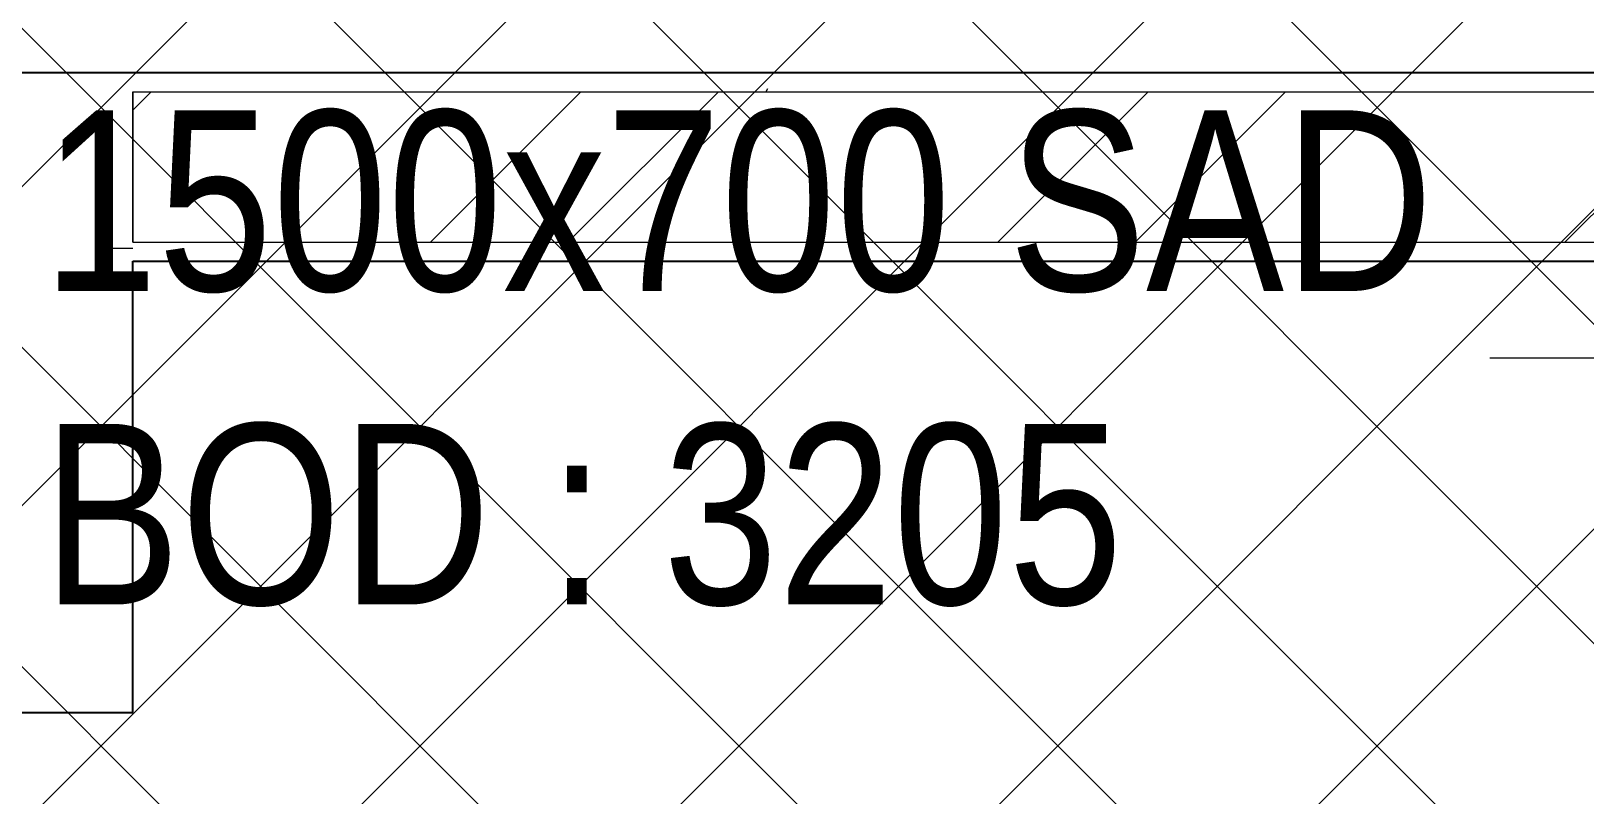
# Model space of a CAD drawing. Header units: inches. Extents: x -83664 to 20107, y -47222 to 19398.
# Drawn here: x -31483 to -29416, y -33949 to -32934 of the extents above; entities that cross this region are included whole.
import ezdxf

# ---------------------------------------------------------------- set-up
doc = ezdxf.new("R2010")
doc.units = ezdxf.units.IN
doc.header["$MEASUREMENT"] = 0
for name, color, linetype, lineweight in [('A-DETL-GENF', 7, 'Continuous', 9), ('A-WALL', 7, 'Continuous', 9), ('A-WALL-PATT', 7, 'Continuous', 25), ('M-HVAC-DUCT-IDEN', 7, 'Continuous', 18)]:
    doc.layers.add(name, color=color, linetype=linetype, lineweight=lineweight)
doc.styles.add('Arial Narrow_21', font='ARIALN.TTF', dxfattribs={"height": 240})
pattern_1 = [(0, (0, 0), (1219.2, 304.8), [50.292, -864.108, 50.292, -864.108, -4876.8]), (0, (0, 0), (1219.2, 304.8), [-1828.8, 50.292, -1778.508, 50.292, -864.108, -2133.6]), (0, (0, 0), (1219.2, 304.8), [-4572, 50.292, -559.308, 50.292, -1473.708]), (120, (457.2, 152.4), (-873.56454, 903.4582), [50.292, -864.108, 50.292, -864.108, -4876.8]), (120, (457.2, 152.4), (-873.56454, 903.4582), [-1828.8, 50.292, -1778.508, 50.292, -864.108, -2133.6]), (120, (457.2, 152.4), (-873.56454, 903.4582), [-4572, 50.292, -559.308, 50.292, -1473.708]), (240, (609.6, 762), (-345.63546, -1208.2582), [50.292, -864.108, 50.292, -864.108, -4876.8]), (240, (609.6, 762), (-345.63546, -1208.2582), [-1828.8, 50.292, -1778.508, 50.292, -864.108, -2133.6]), (240, (609.6, 762), (-345.63546, -1208.2582), [-4572, 50.292, -559.308, 50.292, -1473.708])]

# ---------------------------------------------------------------- blocks, each defined once
blk = doc.blocks.new('SMBZ_Hospital Arch Model_2026_01_29_rvt-1-FIRST FLOOR AC CONDITIONING LAYOUT - PART A')
at = {"layer": 'A-WALL-PATT', "lineweight": 9, "true_color": 0xbbbbbb}
h = blk.add_hatch(dxfattribs=at)
h.set_pattern_fill('FP_13', color=9, style=0, pattern_type=2)
h.set_pattern_definition(pattern_1)
h.paths.add_polyline_path([(120109.4, 64532.7), (120109.4, 65382.7), (119659.4, 65382.7), (119659.4, 64532.7)])
h = blk.add_hatch(dxfattribs=at)
h.set_pattern_fill('FP_13', color=9, style=0, pattern_type=2)
h.set_pattern_definition(pattern_1)
h.paths.add_polyline_path([(123509.3, 65357.7), (123509.3, 65382.7), (120109.4, 65382.7), (120109.4, 65357.7), (123421.1, 65357.7)])
h = blk.add_hatch(dxfattribs=at)
h.set_pattern_fill('FP_12', color=9, style=0, pattern_type=2)
h.set_pattern_definition([(45, (0, 0), (-377.1708, 377.1708), []), (45, (0, 571.5), (-377.1708, 377.1708), [])])
h.paths.add_polyline_path([(123509.3, 65157.7), (123509.3, 65357.7), (120109.4, 65357.7), (120109.4, 65157.7), (123421.1, 65157.7)])
at = {"layer": 'A-WALL', "color": 9, "lineweight": 25, "true_color": 0xbbbbbb}
for p, q in [((120109.4, 65382.7), (119659.4, 65382.7)), ((123509.3, 65382.7), (120109.4, 65382.7)), ((120109.4, 65132.7), (123509.3, 65132.7)), ((120109.4, 64532.7), (120109.4, 65132.7)), ((119659.4, 64532.7), (120109.4, 64532.7))]:
    blk.add_line(p, q, dxfattribs=at)
at = {"layer": 'A-WALL', "color": 9, "true_color": 0xbbbbbb}
for p, q in [((119659.4, 65382.7), (120109.4, 65382.7)), ((123509.3, 65382.7), (120109.4, 65382.7)), ((120109.4, 65357.7), (123509.3, 65357.7)), ((120109.4, 65357.7), (120109.4, 65157.7)), ((120109.4, 65157.7), (120109.4, 65357.7)), ((120109.4, 65157.7), (123509.3, 65157.7)), ((120109.4, 65132.7), (123509.3, 65132.7)), ((120109.4, 65132.7), (120109.4, 64532.7)), ((120109.4, 64532.7), (119659.4, 64532.7))]:
    blk.add_line(p, q, dxfattribs=at)

msp = doc.modelspace()

# ---------------------------------------------------------------- hatches: boundary and pattern name
at = {"layer": 'A-DETL-GENF', "true_color": 0xff0000}
h = msp.add_hatch(dxfattribs=at)
h.set_pattern_fill('FP_59', color=1, style=0, pattern_type=2)
h.set_pattern_definition([(45, (-151456.65, -98372.2), (-212.13203, 212.13203), []), (135, (-151456.65, -98372.2), (-212.13203, -212.13203), [])])
h.paths.add_polyline_path([(-62993, -37189.5), (-27297.3, -37189.5), (-27297.3, -98.4), (-62993, -98.4), (-62993, -33333)])

# ---------------------------------------------------------------- linework, layer by layer
at = {"layer": 'M-HVAC-DUCT-IDEN', "lineweight": 9}
msp.add_line((-29014.9, -33368.8), (-29542.8, -33368.8), dxfattribs=at)

# ---------------------------------------------------------------- block references
at = {"lineweight": 5}
msp.add_blockref('SMBZ_Hospital Arch Model_2026_01_29_rvt-1-FIRST FLOOR AC CONDITIONING LAYOUT - PART A', (-151456.7, -98372.2), dxfattribs=at)

# ---------------------------------------------------------------- texts
at = {"layer": 'M-HVAC-DUCT-IDEN', "lineweight": 9, "char_height": 240, "attachment_point": 1, "style": 'Arial Narrow_21'}
for s, insert, width in [('1500x700 SAD', (-31467.3, -33039.2), 2320.885), ('BOD : 3205', (-31467.3, -33455.9), 1803.797)]:
    msp.add_mtext(s, dxfattribs=dict(at, insert=insert, width=width))

doc.saveas('drawing.dxf')
